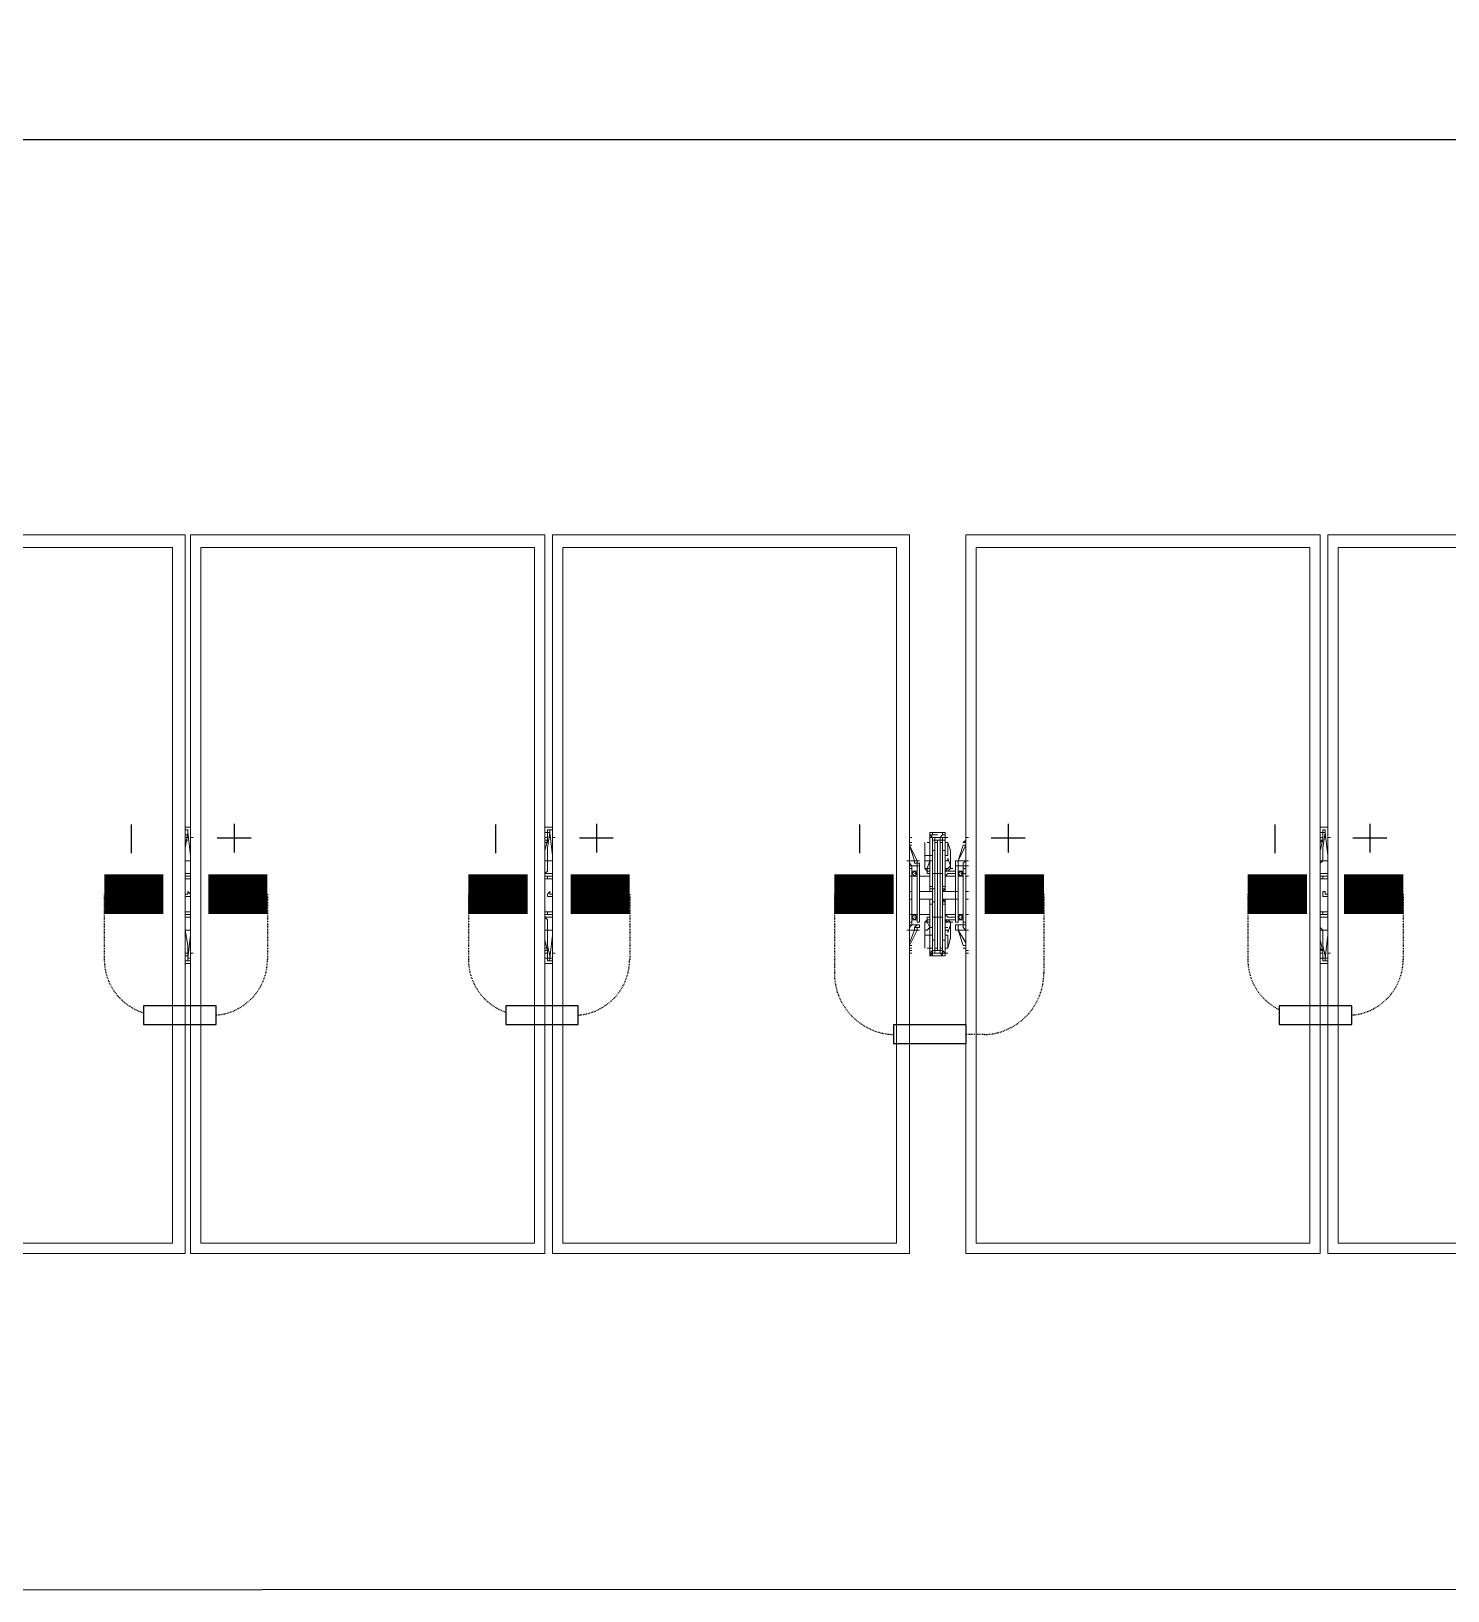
# Model space of a CAD drawing. Header units: feet. Extents: x -9903 to 12307, y -41 to 4121.
# Drawn here: x 809.2 to 987.6, y 1314.3 to 1510.7 of the extents above; entities that cross this region are included whole.
import ezdxf
from ezdxf.lldxf.tags import DXFTag

# ---------------------------------------------------------------- set-up
doc = ezdxf.new("R2010")
doc.units = ezdxf.units.FT
doc.header["$MEASUREMENT"] = 0
doc.linetypes.add('HIDDEN', pattern=[0.375, 0.25, -0.125])
for name, color, linetype in [('E-HARN-COMP', 8, 'Continuous'), ('E-TRNK-CABL-NEG', 6, 'HIDDEN'), ('E-TRUNK-CABLE-POS', 6, 'HIDDEN'), ('G-ANNO-TEXT', 1, 'Continuous'), ('Polarity-Text', 7, 'Continuous'), ('PV-DC-CABL-UG-', 10, 'DC-')]:
    doc.layers.add(name, color=color, linetype=linetype)
doc.styles.add('NEI-A', font='arial.ttf')
tags = doc.linetypes.add('DC-', pattern='A,0.176989,-0.049113,["DC-",NEI-A,S=0.1,R=0,X=0,Y=-0.05],-0.049113,-0.250887,0.176989', length=0.703091).pattern_tags.tags
tags[6] = DXFTag(74, 10)

# ---------------------------------------------------------------- blocks, each defined once
blk = doc.blocks.new('A$Cc93f9aa1')
at = {"lineweight": 5}
for points in [[(3.6032, 0.4666), (3.6032, 0), (3.3715, 0), (3.3715, 0.4666)], [(3.8365, 0.4666), (3.6065, 0.4666), (3.6065, 0), (3.8365, 0)], [(4.0732, 0), (3.8415, 0), (3.8415, 0.4666), (4.0732, 0.4666)], [(4.1098, 0), (4.3398, 0), (4.3398, 0.4666), (4.1098, 0.4666)], [(4.5748, 0.4666), (4.3448, 0.4666), (4.3448, 0), (4.5748, 0)], [(3.5949, 0.4583), (3.3799, 0.4583), (3.3799, 0.0067), (3.5949, 0.0067)], [(3.8298, 0.0067), (3.8298, 0.4583), (3.6132, 0.4583), (3.6132, 0.0067)], [(4.0648, 0.0067), (4.0648, 0.4583), (3.8482, 0.4583), (3.8482, 0.0067)], [(4.1165, 0.4583), (4.3332, 0.4583), (4.3332, 0.0067), (4.1165, 0.0067)], [(4.3515, 0.4583), (4.5681, 0.4583), (4.5681, 0.0067), (4.3515, 0.0067)], [(4.0732, 0.2667), (4.0732, 0.27), (4.0732, 0.275), (4.0732, 0.27)], [(4.1098, 0.27), (4.1098, 0.2683), (4.1082, 0.2667), (4.1098, 0.2683), (4.1098, 0.27), (4.1098, 0.275)], [(4.0748, 0.2517), (4.0748, 0.25), (4.0732, 0.25), (4.0732, 0.2517), (4.0748, 0.2517), (4.0732, 0.2533), (4.0732, 0.255), (4.0765, 0.255), (4.0782, 0.255), (4.0732, 0.265), (4.0782, 0.255), (4.0765, 0.255), (4.0765, 0.2533), (4.0782, 0.2533), (4.0782, 0.2517)], [(4.0832, 0.2667), (4.0832, 0.2583), (4.0832, 0.2567), (4.0832, 0.255), (4.0865, 0.255), (4.0832, 0.255), (4.0832, 0.2567), (4.0832, 0.2583), (4.0865, 0.2583), (4.0865, 0.2667), (4.0865, 0.2583), (4.0865, 0.255), (4.0848, 0.25), (4.0832, 0.25), (4.0832, 0.2567), (4.0832, 0.25), (4.0848, 0.25), (4.0865, 0.255), (4.0865, 0.2583), (4.0832, 0.2583)], [(4.0832, 0.2667), (4.0832, 0.25)], [(4.0865, 0.2667), (4.0848, 0.2667)], [(4.0948, 0.2683), (4.0965, 0.2683), (4.0948, 0.2683), (4.0932, 0.2683), (4.0932, 0.27), (4.0948, 0.27), (4.0965, 0.27), (4.0948, 0.27), (4.0948, 0.2683), (4.0932, 0.2683), (4.0915, 0.2683), (4.0898, 0.2683), (4.0898, 0.27), (4.0882, 0.27), (4.0865, 0.27), (4.0882, 0.27), (4.0898, 0.27), (4.0898, 0.2683), (4.0915, 0.2683), (4.0915, 0.2667), (4.0915, 0.2467), (4.0898, 0.2467), (4.0898, 0.2183), (4.0882, 0.2183), (4.0882, 0.2467), (4.0882, 0.2183), (4.0898, 0.2183), (4.0898, 0.2467), (4.0915, 0.2467), (4.0915, 0.2667), (4.0898, 0.2667), (4.0915, 0.2667), (4.0915, 0.2683), (4.0898, 0.2683), (4.0882, 0.2683), (4.0882, 0.27), (4.0865, 0.27), (4.0865, 0.2733), (4.0865, 0.2717), (4.0882, 0.27), (4.0865, 0.27), (4.0882, 0.27), (4.0898, 0.27), (4.0915, 0.27), (4.0898, 0.27), (4.0882, 0.27), (4.0865, 0.2717), (4.0882, 0.2717), (4.0865, 0.2717), (4.0882, 0.2717), (4.0898, 0.2717), (4.0915, 0.2717), (4.0898, 0.2717), (4.0882, 0.2717), (4.0865, 0.2717), (4.0865, 0.2733), (4.0865, 0.27), (4.0882, 0.27), (4.0882, 0.2683), (4.0898, 0.2683), (4.0915, 0.2683), (4.0932, 0.2683), (4.0948, 0.2683), (4.0948, 0.27), (4.0932, 0.27), (4.0948, 0.2717), (4.0965, 0.2717), (4.0948, 0.2717), (4.0948, 0.2733), (4.0965, 0.2733), (4.0948, 0.2733), (4.0948, 0.2717), (4.0932, 0.27), (4.0948, 0.27), (4.0932, 0.27), (4.0915, 0.27), (4.0898, 0.27), (4.0915, 0.27), (4.0932, 0.27), (4.0948, 0.27), (4.0965, 0.27), (4.0965, 0.2733), (4.0948, 0.2733), (4.0898, 0.2733), (4.0865, 0.2733), (4.0882, 0.2733), (4.0865, 0.2733), (4.0898, 0.2733), (4.0948, 0.2733), (4.0965, 0.2733), (4.0965, 0.27), (4.0982, 0.27), (4.0965, 0.27), (4.0948, 0.27), (4.0932, 0.27), (4.0948, 0.27), (4.0965, 0.27), (4.0965, 0.2617), (4.0948, 0.2617), (4.0965, 0.2617), (4.0965, 0.2383), (4.0948, 0.2383), (4.0965, 0.2383), (4.0965, 0.2367), (4.0948, 0.235), (4.0965, 0.235), (4.0948, 0.235), (4.1032, 0.235), (4.1048, 0.235), (4.1032, 0.235), (4.1032, 0.23), (4.1032, 0.235), (4.0948, 0.235), (4.0965, 0.235), (4.0948, 0.235), (4.0965, 0.2367), (4.0965, 0.2383), (4.0965, 0.2617), (4.0965, 0.27), (4.0948, 0.27), (4.0965, 0.27), (4.0948, 0.27), (4.0932, 0.27), (4.0932, 0.2683)], [(4.0865, 0.2383), (4.0882, 0.2383), (4.0865, 0.2383), (4.0865, 0.2617), (4.0865, 0.27), (4.0865, 0.2617)], [(4.0898, 0.2683), (4.0898, 0.2467), (4.0882, 0.2467), (4.0882, 0.2683)], [(4.0898, 0.2683), (4.0898, 0.2467), (4.0882, 0.2467), (4.0882, 0.2683)], [(4.0932, 0.2183), (4.0932, 0.2467), (4.0948, 0.2467), (4.0948, 0.2683), (4.0932, 0.2683), (4.0932, 0.2467), (4.0915, 0.2467), (4.0915, 0.2183), (4.0932, 0.2183), (4.0932, 0.1967), (4.0915, 0.1967), (4.0898, 0.1967), (4.0915, 0.1967), (4.0932, 0.1967), (4.0948, 0.1967), (4.0932, 0.1967), (4.0948, 0.1967), (4.0932, 0.1967), (4.0932, 0.2183), (4.0915, 0.2183), (4.0915, 0.2467), (4.0932, 0.2467), (4.0932, 0.2683), (4.0948, 0.2683), (4.0948, 0.2467), (4.0932, 0.2467), (4.0932, 0.2183), (4.0948, 0.2183), (4.0948, 0.2467), (4.0948, 0.2183)], [(4.0948, 0.2667), (4.0932, 0.2667)], [(4.0965, 0.2717), (4.0948, 0.2717)], [(4.0965, 0.255), (4.0965, 0.2583), (4.0982, 0.2583), (4.0982, 0.2667), (4.0965, 0.2667), (4.0982, 0.2667), (4.0982, 0.2583), (4.0965, 0.2583), (4.0965, 0.2667), (4.0965, 0.2583), (4.0965, 0.255), (4.0982, 0.255), (4.0982, 0.2567), (4.0998, 0.2517), (4.0982, 0.2567), (4.0982, 0.255)], [(4.0998, 0.25), (4.0998, 0.2617), (4.0982, 0.2667), (4.0998, 0.2617), (4.0998, 0.25), (4.0998, 0.2517)], [(4.1048, 0.2533), (4.1048, 0.255), (4.1082, 0.265), (4.1048, 0.255), (4.1098, 0.255), (4.1082, 0.2533), (4.1082, 0.2517), (4.1048, 0.2517), (4.1048, 0.2533), (4.1048, 0.255), (4.1098, 0.255), (4.1082, 0.2533), (4.1082, 0.2517), (4.1048, 0.2517)], [(4.0732, 0.2517), (4.0732, 0.25), (4.0748, 0.25), (4.0748, 0.2517), (4.0782, 0.2517), (4.0782, 0.2533), (4.0765, 0.2533), (4.0765, 0.255), (4.0732, 0.255), (4.0732, 0.2533), (4.0748, 0.2517)], [(4.0782, 0.2517), (4.0798, 0.2517), (4.0798, 0.2533), (4.0782, 0.2533), (4.0782, 0.255), (4.0798, 0.255), (4.0782, 0.255), (4.0782, 0.2533), (4.0765, 0.2533), (4.0782, 0.2533), (4.0782, 0.255), (4.0782, 0.2533), (4.0798, 0.2533), (4.0798, 0.2517), (4.0782, 0.2517), (4.0798, 0.2517), (4.0798, 0.215), (4.0782, 0.215), (4.0798, 0.215), (4.0798, 0.2517)], [(4.0832, 0.2517), (4.0832, 0.25), (4.0832, 0.26), (4.0832, 0.25)], [(4.0898, 0.2617), (4.0882, 0.2617)], [(4.0898, 0.2617), (4.0882, 0.2617)], [(4.0965, 0.2617), (4.0948, 0.2617)], [(4.0965, 0.255), (4.0965, 0.25), (4.0965, 0.2483), (4.0982, 0.25), (4.0965, 0.2483), (4.0965, 0.25), (4.0982, 0.25), (4.0998, 0.2517), (4.0982, 0.25), (4.0965, 0.25)], [(4.0998, 0.25), (4.0998, 0.26), (4.0998, 0.25), (4.0982, 0.2483), (4.0998, 0.25), (4.1015, 0.25)], [(4.0998, 0.2567), (4.0998, 0.2583)], [(4.1048, 0.255), (4.1032, 0.255), (4.1048, 0.255), (4.1048, 0.2533), (4.1048, 0.255), (4.1032, 0.255)], [(4.1048, 0.215), (4.1032, 0.215), (4.1032, 0.2517), (4.1048, 0.2517), (4.1032, 0.2517), (4.1032, 0.255), (4.1032, 0.2517), (4.1048, 0.2517), (4.1032, 0.2517), (4.1032, 0.215)], [(4.0748, 0.215), (4.0748, 0.2133), (4.0748, 0.215), (4.0732, 0.215), (4.0732, 0.25), (4.0732, 0.215)], [(4.0748, 0.245), (4.0732, 0.245), (4.0748, 0.245), (4.0765, 0.245), (4.0782, 0.2467), (4.0782, 0.2483), (4.0765, 0.2483), (4.0748, 0.2483), (4.0748, 0.2467)], [(4.0765, 0.2483), (4.0748, 0.2467), (4.0765, 0.245), (4.0782, 0.2467)], [(4.0748, 0.2467), (4.0748, 0.2483), (4.0765, 0.2483), (4.0782, 0.2483), (4.0782, 0.2467), (4.0765, 0.245), (4.0748, 0.245)], [(4.0765, 0.2483), (4.0748, 0.2467), (4.0765, 0.245), (4.0782, 0.2467)], [(4.0765, 0.245), (4.0748, 0.245), (4.0748, 0.2467), (4.0748, 0.2483), (4.0765, 0.2483), (4.0782, 0.2483), (4.0782, 0.2467), (4.0782, 0.245), (4.0765, 0.245), (4.0782, 0.245), (4.0782, 0.2467), (4.0765, 0.2467), (4.0782, 0.2467), (4.0765, 0.2467), (4.0782, 0.2467), (4.0765, 0.2467), (4.0782, 0.2467), (4.0765, 0.2467), (4.0782, 0.2467), (4.0765, 0.2467), (4.0782, 0.2467), (4.0765, 0.2467), (4.0782, 0.2467), (4.0765, 0.2467), (4.0782, 0.2467), (4.0765, 0.2467), (4.0782, 0.2467), (4.0782, 0.2483), (4.0765, 0.2483), (4.0748, 0.2483), (4.0748, 0.2467), (4.0748, 0.245)], [(4.0782, 0.2467), (4.0765, 0.2467)], [(4.0798, 0.245), (4.0865, 0.245)], [(4.0848, 0.25), (4.0832, 0.25), (4.0848, 0.2483), (4.0832, 0.25), (4.0848, 0.2483)], [(4.0848, 0.2483), (4.0848, 0.2467), (4.0865, 0.2467), (4.0848, 0.2467), (4.0848, 0.2483), (4.0865, 0.2483), (4.0848, 0.2483), (4.0865, 0.2483)], [(4.0998, 0.25), (4.0982, 0.2483), (4.0965, 0.2483), (4.1032, 0.2483), (4.0965, 0.2483), (4.0982, 0.2483), (4.0998, 0.2483), (4.0982, 0.2483)], [(4.0965, 0.2483), (4.0982, 0.2483)], [(4.1032, 0.2467), (4.0982, 0.2467), (4.0965, 0.245), (4.1032, 0.245), (4.0965, 0.245), (4.0982, 0.2467)], [(4.1065, 0.2483), (4.1048, 0.2467), (4.1065, 0.245), (4.1082, 0.2467)], [(4.1048, 0.2467), (4.1048, 0.2483), (4.1065, 0.2483), (4.1082, 0.2483), (4.1082, 0.2467), (4.1065, 0.245), (4.1048, 0.245), (4.1048, 0.2467), (4.1048, 0.2483), (4.1048, 0.2467), (4.1048, 0.245), (4.1065, 0.245), (4.1082, 0.2467), (4.1082, 0.2483), (4.1065, 0.2483), (4.1048, 0.2483)], [(4.1065, 0.2483), (4.1048, 0.2467), (4.1065, 0.245), (4.1082, 0.2467)], [(4.1115, 0.2517), (4.1098, 0.2517), (4.1098, 0.25), (4.1098, 0.2517), (4.1082, 0.2517), (4.1098, 0.2517)], [(4.1082, 0.25), (4.1082, 0.2517), (4.1082, 0.25), (4.1098, 0.25), (4.1098, 0.215), (4.1082, 0.215), (4.1098, 0.215), (4.1098, 0.25)], [(4.1115, 0.245), (4.1098, 0.245)], [(3.6049, 0.235), (3.6049, 0.2333), (3.6032, 0.2333), (3.6032, 0.2317), (3.6049, 0.2317), (3.6065, 0.2317), (3.6065, 0.2333)], [(3.8398, 0.235), (3.8382, 0.2333), (3.8382, 0.2317), (3.8415, 0.2317), (3.8415, 0.2333), (3.8398, 0.2333)], [(4.0748, 0.235), (4.0732, 0.235)], [(4.0748, 0.235), (4.0732, 0.235)], [(4.0798, 0.235), (4.0882, 0.235), (4.0865, 0.235), (4.0882, 0.235), (4.0798, 0.235), (4.0798, 0.23)], [(4.0865, 0.2383), (4.0865, 0.2367), (4.0865, 0.235), (4.0882, 0.235), (4.0865, 0.235), (4.0865, 0.2383), (4.0865, 0.2367), (4.0882, 0.2367), (4.0865, 0.2367), (4.0865, 0.235), (4.0882, 0.235), (4.0865, 0.235)], [(4.0965, 0.2367), (4.0965, 0.235), (4.0982, 0.235), (4.0965, 0.235), (4.0965, 0.2367), (4.0948, 0.2367), (4.0965, 0.2367), (4.0965, 0.2383), (4.0965, 0.2367), (4.0948, 0.2367)], [(4.1115, 0.235), (4.1098, 0.235)], [(4.1115, 0.235), (4.1098, 0.235)], [(4.3432, 0.235), (4.3415, 0.235), (4.3415, 0.2317), (4.3448, 0.2317), (4.3448, 0.2333), (4.3432, 0.2333)], [(4.0748, 0.23), (4.0732, 0.23)], [(4.0748, 0.23), (4.0732, 0.23)], [(4.0882, 0.23), (4.0798, 0.23), (4.0882, 0.23), (4.0865, 0.23), (4.0882, 0.23), (4.0865, 0.23)], [(4.0865, 0.23), (4.0882, 0.23), (4.0865, 0.23), (4.0865, 0.2267), (4.0865, 0.23), (4.0865, 0.2267)], [(4.0865, 0.2267), (4.0865, 0.2033), (4.0865, 0.195), (4.0865, 0.2033), (4.0865, 0.2267), (4.0882, 0.2267)], [(4.1048, 0.23), (4.1032, 0.23), (4.0948, 0.23), (4.0965, 0.23), (4.0948, 0.23), (4.0965, 0.23), (4.0965, 0.2267), (4.0965, 0.2283), (4.0948, 0.23), (4.1032, 0.23)], [(4.0965, 0.2267), (4.0965, 0.23), (4.0948, 0.23), (4.0965, 0.2283)], [(4.0965, 0.23), (4.0948, 0.23)], [(4.0965, 0.2267), (4.0948, 0.2267), (4.0965, 0.2267), (4.0965, 0.2033), (4.0948, 0.2033), (4.0965, 0.2033)], [(4.0982, 0.23), (4.0965, 0.23)], [(4.1115, 0.23), (4.1098, 0.23)], [(4.1115, 0.23), (4.1098, 0.23)], [(4.0748, 0.2167), (4.0765, 0.2167), (4.0782, 0.2183), (4.0782, 0.22), (4.0765, 0.22), (4.0748, 0.22), (4.0732, 0.22), (4.0748, 0.22), (4.0748, 0.2183), (4.0748, 0.22), (4.0748, 0.2183), (4.0748, 0.2167), (4.0765, 0.2167)], [(4.0732, 0.215), (4.0732, 0.2133)], [(4.0765, 0.2117), (4.0765, 0.21), (4.0782, 0.21), (4.0732, 0.2), (4.0782, 0.21), (4.0765, 0.21), (4.0732, 0.21), (4.0732, 0.2117), (4.0748, 0.2133), (4.0782, 0.2133), (4.0765, 0.2117), (4.0765, 0.21), (4.0732, 0.21), (4.0732, 0.2117), (4.0748, 0.2133), (4.0782, 0.2133)], [(4.0765, 0.22), (4.0748, 0.2183), (4.0765, 0.2167), (4.0782, 0.2183)], [(4.0765, 0.22), (4.0748, 0.2183), (4.0765, 0.2167), (4.0782, 0.2183)], [(4.0765, 0.22), (4.0748, 0.22), (4.0765, 0.22), (4.0782, 0.22), (4.0782, 0.2183), (4.0782, 0.2167), (4.0765, 0.2167), (4.0782, 0.2167), (4.0782, 0.2183), (4.0765, 0.2183), (4.0782, 0.2183), (4.0765, 0.2183), (4.0782, 0.2183), (4.0765, 0.2183), (4.0782, 0.2183), (4.0765, 0.2183), (4.0782, 0.2183), (4.0765, 0.2183), (4.0782, 0.2183), (4.0765, 0.2183), (4.0782, 0.2183), (4.0765, 0.2183), (4.0782, 0.2183), (4.0765, 0.2183), (4.0782, 0.2183), (4.0782, 0.22), (4.0765, 0.22), (4.0748, 0.22), (4.0748, 0.2183), (4.0748, 0.2167), (4.0748, 0.2183), (4.0748, 0.2167), (4.0765, 0.2167), (4.0782, 0.2183), (4.0782, 0.22)], [(4.0782, 0.2183), (4.0765, 0.2183)], [(4.0782, 0.2133), (4.0798, 0.2133), (4.0798, 0.2117), (4.0782, 0.2117), (4.0782, 0.21), (4.0782, 0.2117), (4.0798, 0.2117), (4.0798, 0.2133)], [(4.0865, 0.22), (4.0798, 0.22)], [(4.0832, 0.2133), (4.0832, 0.2083), (4.0832, 0.2133), (4.0832, 0.215), (4.0848, 0.215), (4.0848, 0.2167), (4.0832, 0.215), (4.0832, 0.2133), (4.0832, 0.215), (4.0848, 0.215), (4.0865, 0.2117), (4.0848, 0.21), (4.0832, 0.21), (4.0832, 0.2083), (4.0832, 0.2067), (4.0832, 0.2083), (4.0832, 0.21), (4.0848, 0.21), (4.0865, 0.2117), (4.0848, 0.215), (4.0848, 0.2167), (4.0832, 0.215), (4.0848, 0.2167), (4.0832, 0.215), (4.0832, 0.205), (4.0832, 0.215)], [(4.0865, 0.2167), (4.0848, 0.2167), (4.0832, 0.215), (4.0832, 0.205), (4.0832, 0.215), (4.0848, 0.2167), (4.0865, 0.2167), (4.0848, 0.2167), (4.0865, 0.2167), (4.0848, 0.2167), (4.0865, 0.2167), (4.0848, 0.2167)], [(4.0865, 0.2183), (4.0848, 0.2183), (4.0848, 0.2167), (4.0848, 0.2183)], [(4.0932, 0.195), (4.0932, 0.1967), (4.0948, 0.1967), (4.0948, 0.2183), (4.0948, 0.1967), (4.0932, 0.1967), (4.0932, 0.195), (4.0948, 0.195)], [(4.0982, 0.2183), (4.1032, 0.2183), (4.0982, 0.2183), (4.0965, 0.22), (4.1032, 0.22), (4.0965, 0.22)], [(4.0965, 0.215), (4.0965, 0.2167), (4.1032, 0.2167), (4.0965, 0.2167)], [(4.0965, 0.2167), (4.0982, 0.215), (4.0965, 0.2167), (4.0982, 0.2167)], [(4.0998, 0.2167), (4.0982, 0.2167), (4.0998, 0.215), (4.0982, 0.2167), (4.0965, 0.2167), (4.0982, 0.2167)], [(4.0982, 0.1983), (4.0965, 0.1983), (4.0982, 0.1983), (4.0998, 0.205), (4.0998, 0.215), (4.0998, 0.2133), (4.0998, 0.215), (4.0998, 0.205)], [(4.0982, 0.2083), (4.0998, 0.2133), (4.0998, 0.215), (4.0965, 0.215), (4.0965, 0.2117), (4.0965, 0.21), (4.0982, 0.21)], [(4.0982, 0.2083), (4.0998, 0.2133), (4.0998, 0.215), (4.0965, 0.215), (4.0965, 0.2117), (4.0965, 0.21), (4.0982, 0.21)], [(4.0982, 0.2167), (4.0998, 0.215)], [(4.0998, 0.215), (4.0998, 0.205), (4.0998, 0.215), (4.1015, 0.215)], [(4.1048, 0.2133), (4.1032, 0.2133), (4.1032, 0.21), (4.1048, 0.21), (4.1048, 0.2117), (4.1048, 0.2133), (4.1048, 0.2117), (4.1048, 0.21), (4.1032, 0.21), (4.1032, 0.2133), (4.1048, 0.2133), (4.1082, 0.2133), (4.1082, 0.215), (4.1082, 0.2133)], [(4.1048, 0.22), (4.1048, 0.2183), (4.1048, 0.2167), (4.1065, 0.2167), (4.1082, 0.2183), (4.1082, 0.22), (4.1065, 0.22)], [(4.1065, 0.22), (4.1048, 0.2183), (4.1065, 0.2167), (4.1082, 0.2183)], [(4.1048, 0.22), (4.1048, 0.2183), (4.1048, 0.2167), (4.1048, 0.2183), (4.1048, 0.22), (4.1065, 0.22)], [(4.1065, 0.22), (4.1048, 0.2183), (4.1065, 0.2167), (4.1082, 0.2183)], [(4.1048, 0.21), (4.1098, 0.21), (4.1082, 0.2117), (4.1082, 0.2133), (4.1098, 0.2133), (4.1098, 0.215), (4.1098, 0.2133), (4.1082, 0.2133), (4.1082, 0.2117), (4.1098, 0.21), (4.1048, 0.21), (4.1082, 0.2)], [(4.1082, 0.22), (4.1082, 0.2183), (4.1082, 0.22), (4.1065, 0.22)], [(4.1082, 0.2183), (4.1065, 0.2183)], [(4.1082, 0.2183), (4.1065, 0.2183)], [(4.1115, 0.22), (4.1098, 0.22)], [(4.0798, 0.21), (4.0782, 0.21), (4.0782, 0.2117), (4.0765, 0.2117), (4.0782, 0.2117), (4.0782, 0.21)], [(4.0832, 0.1983), (4.0832, 0.205), (4.0832, 0.1983), (4.0832, 0.2067), (4.0865, 0.2067), (4.0865, 0.1983), (4.0848, 0.1983), (4.0865, 0.1983), (4.0865, 0.2067), (4.0832, 0.2067)], [(4.0865, 0.21), (4.0865, 0.2067)], [(4.0898, 0.2033), (4.0882, 0.2033)], [(4.0898, 0.2033), (4.0882, 0.2033)], [(4.0948, 0.195), (4.0948, 0.1967), (4.0948, 0.195), (4.0965, 0.195), (4.0965, 0.1933), (4.0948, 0.1933), (4.0965, 0.1933), (4.0948, 0.1933), (4.0948, 0.195), (4.0965, 0.195), (4.0965, 0.2033), (4.0965, 0.195), (4.0982, 0.195), (4.0965, 0.195), (4.0965, 0.1933), (4.0948, 0.1933), (4.0932, 0.195), (4.0915, 0.195), (4.0932, 0.195), (4.0948, 0.195), (4.0932, 0.195)], [(4.0965, 0.2033), (4.0948, 0.2033)], [(4.0965, 0.2067), (4.0965, 0.21)], [(4.0982, 0.1983), (4.0965, 0.1983), (4.0965, 0.2067), (4.0982, 0.2067)], [(4.0982, 0.1983), (4.0965, 0.1983), (4.0965, 0.2067), (4.0982, 0.2067)], [(4.0998, 0.2067), (4.0998, 0.2083)], [(4.1032, 0.21), (4.1048, 0.21), (4.1048, 0.2117), (4.1048, 0.21)], [(4.0732, 0.1967), (4.0732, 0.1983)], [(4.0732, 0.19), (4.0732, 0.195)], [(4.0882, 0.1983), (4.0865, 0.1983)], [(4.0932, 0.1933), (4.0882, 0.1933), (4.0865, 0.1933), (4.0882, 0.1933), (4.0865, 0.1933), (4.0865, 0.195), (4.0882, 0.195), (4.0882, 0.1967), (4.0882, 0.195), (4.0865, 0.195), (4.0865, 0.1933), (4.0882, 0.1933)], [(4.0915, 0.1983), (4.0915, 0.1967), (4.0898, 0.1967), (4.0915, 0.1967)], [(4.0948, 0.1983), (4.0932, 0.1983)], [(4.0965, 0.195), (4.0948, 0.195), (4.0948, 0.1933), (4.0965, 0.1933), (4.0948, 0.1933), (4.0932, 0.195), (4.0948, 0.195), (4.0932, 0.195), (4.0948, 0.195), (4.0948, 0.1967)], [(4.1082, 0.1983), (4.1098, 0.1983), (4.1098, 0.1967), (4.1098, 0.1983)], [(4.1098, 0.19), (4.1098, 0.195)]]:
    blk.add_lwpolyline(points, close=True, dxfattribs=at)
for points in [[(4.0732, 0), (4.0732, 0.4666)], [(4.1098, 0.4666), (4.1098, 0)], [(4.0648, 0.0067), (4.0648, 0.4583)], [(4.1165, 0.4583), (4.1165, 0.0067)], [(3.6065, 0.2767), (3.6032, 0.2767)], [(3.6049, 0.27), (3.6049, 0.2733), (3.6049, 0.275), (3.6049, 0.2733), (3.6049, 0.2717), (3.6032, 0.2717), (3.6032, 0.2683)], [(3.8415, 0.2767), (3.8365, 0.2767)], [(3.8415, 0.275), (3.8398, 0.275), (3.8398, 0.2733), (3.8382, 0.2733), (3.8382, 0.27), (3.8382, 0.2683)], [(3.8398, 0.27), (3.8398, 0.2733), (3.8398, 0.275)], [(4.3448, 0.2767), (4.3398, 0.2767)], [(4.3432, 0.27), (4.3432, 0.2733), (4.3432, 0.275), (4.3432, 0.2733), (4.3415, 0.2733), (4.3415, 0.2717), (4.3415, 0.27), (4.3415, 0.2683)], [(3.6049, 0.255), (3.6032, 0.255), (3.6032, 0.2633), (3.6049, 0.2733)], [(3.8365, 0.255), (3.8382, 0.255), (3.8382, 0.2633), (3.8398, 0.2733)], [(4.0732, 0.2667), (4.0732, 0.2667)], [(4.0732, 0.2667), (4.0732, 0.2667)], [(4.0882, 0.27), (4.0898, 0.27), (4.0882, 0.27)], [(4.0882, 0.27), (4.0898, 0.27), (4.0882, 0.27)], [(4.0948, 0.27), (4.0948, 0.27)], [(4.0948, 0.27), (4.0948, 0.27)], [(4.1098, 0.2667), (4.1098, 0.2667)], [(4.1098, 0.2667), (4.1098, 0.2667)], [(4.3398, 0.255), (4.3415, 0.255), (4.3415, 0.2633), (4.3432, 0.2733)], [(3.6049, 0.2467), (3.6032, 0.2467), (3.6032, 0.255)], [(3.8398, 0.2467), (3.8382, 0.2467), (3.8365, 0.2467), (3.8382, 0.2483), (3.8382, 0.255)], [(4.0832, 0.26), (4.0832, 0.26)], [(4.0832, 0.26), (4.0832, 0.26)], [(4.0982, 0.26), (4.0982, 0.26)], [(4.0982, 0.26), (4.0982, 0.26)], [(4.3448, 0.2467), (4.3415, 0.2467), (4.3398, 0.2467), (4.3398, 0.2533), (4.3415, 0.255)], [(3.6065, 0.2467), (3.6032, 0.2467)], [(3.6065, 0.245), (3.6032, 0.245), (3.6049, 0.245)], [(3.6032, 0.245), (3.6032, 0.2433), (3.6065, 0.2433)], [(3.8415, 0.2467), (3.8365, 0.2467)], [(3.8415, 0.245), (3.8382, 0.245), (3.8365, 0.245)], [(3.8415, 0.2433), (3.8382, 0.2433), (3.8365, 0.2433)], [(3.8382, 0.2433), (3.8382, 0.245)], [(4.0748, 0.2483), (4.0748, 0.2483)], [(4.0748, 0.2483), (4.0748, 0.2483)], [(4.0748, 0.2467), (4.0748, 0.2467)], [(4.0748, 0.2467), (4.0748, 0.2467)], [(4.0748, 0.245), (4.0748, 0.245)], [(4.0748, 0.245), (4.0748, 0.245)], [(4.0765, 0.2483), (4.0765, 0.2483)], [(4.0765, 0.2483), (4.0765, 0.2483)], [(4.0765, 0.245), (4.0782, 0.245)], [(4.0765, 0.245), (4.0765, 0.245)], [(4.0765, 0.245), (4.0782, 0.245)], [(4.0765, 0.245), (4.0765, 0.245)], [(4.0782, 0.2517), (4.0782, 0.2517)], [(4.0782, 0.2517), (4.0782, 0.2517)], [(4.0782, 0.2483), (4.0782, 0.2483)], [(4.0782, 0.2483), (4.0782, 0.2483)], [(4.0782, 0.2467), (4.0782, 0.2467)], [(4.0782, 0.2467), (4.0782, 0.2467)], [(4.0782, 0.245), (4.0782, 0.245)], [(4.0782, 0.245), (4.0782, 0.245)], [(4.0798, 0.2517), (4.0798, 0.2517)], [(4.0798, 0.2517), (4.0798, 0.2517)], [(4.0832, 0.25), (4.0848, 0.2483)], [(4.0832, 0.25), (4.0848, 0.2483)], [(4.0832, 0.25), (4.0848, 0.2483)], [(4.0832, 0.25), (4.0848, 0.25)], [(4.0848, 0.2483), (4.0848, 0.25)], [(4.0865, 0.2483), (4.0848, 0.2483)], [(4.0865, 0.2483), (4.0848, 0.2483)], [(4.0848, 0.2483), (4.0865, 0.2483)], [(4.0848, 0.2483), (4.0865, 0.2483)], [(4.1032, 0.2517), (4.1032, 0.2517)], [(4.1032, 0.2517), (4.1032, 0.2517)], [(4.1048, 0.2483), (4.1065, 0.2483), (4.1082, 0.2483), (4.1082, 0.2467), (4.1082, 0.245), (4.1065, 0.245), (4.1048, 0.245), (4.1048, 0.2467), (4.1048, 0.245)], [(4.1048, 0.2483), (4.1048, 0.2483)], [(4.1048, 0.245), (4.1065, 0.245), (4.1082, 0.245), (4.1082, 0.2467), (4.1065, 0.2467), (4.1082, 0.2467), (4.1065, 0.2467), (4.1082, 0.2467), (4.1065, 0.2467), (4.1082, 0.2467), (4.1065, 0.2467), (4.1082, 0.2467), (4.1065, 0.2467), (4.1082, 0.2467), (4.1065, 0.2467), (4.1082, 0.2467), (4.1065, 0.2467), (4.1082, 0.2467), (4.1065, 0.2467), (4.1082, 0.2467), (4.1065, 0.2467), (4.1082, 0.2467), (4.1098, 0.2467), (4.1082, 0.2467), (4.1082, 0.2483), (4.1065, 0.2483), (4.1048, 0.2483)], [(4.1048, 0.2483), (4.1048, 0.2483)], [(4.1048, 0.2467), (4.1048, 0.2467)], [(4.1048, 0.2467), (4.1048, 0.2467)], [(4.1048, 0.245), (4.1048, 0.245)], [(4.1048, 0.245), (4.1048, 0.245)], [(4.1065, 0.2483), (4.1065, 0.2483)], [(4.1065, 0.2483), (4.1065, 0.2483)], [(4.1065, 0.245), (4.1065, 0.245)], [(4.1065, 0.245), (4.1065, 0.245)], [(4.1082, 0.2483), (4.1082, 0.2483)], [(4.1082, 0.2483), (4.1082, 0.2483)], [(4.1082, 0.2467), (4.1082, 0.2467)], [(4.1082, 0.2467), (4.1082, 0.2467)], [(4.1082, 0.245), (4.1082, 0.245)], [(4.1082, 0.245), (4.1082, 0.245)], [(4.3398, 0.2467), (4.3415, 0.2467)], [(4.3448, 0.245), (4.3415, 0.245), (4.3398, 0.245)], [(4.3448, 0.2433), (4.3415, 0.2433), (4.3398, 0.2433)], [(4.3415, 0.2433), (4.3415, 0.245)], [(4.0865, 0.23), (4.0882, 0.23)], [(4.0865, 0.23), (4.0882, 0.23)], [(4.0865, 0.23), (4.0882, 0.23)], [(4.0865, 0.23), (4.0882, 0.23)], [(4.0965, 0.23), (4.0982, 0.23)], [(4.0965, 0.23), (4.0982, 0.23)], [(3.6065, 0.2217), (3.6032, 0.2217), (3.6032, 0.22), (3.6065, 0.22)], [(3.6049, 0.2183), (3.6032, 0.2183), (3.6032, 0.21), (3.6049, 0.2), (3.6049, 0.1917), (3.6065, 0.1917)], [(3.6032, 0.2183), (3.6065, 0.2183)], [(3.8415, 0.2217), (3.8382, 0.2217), (3.8365, 0.2217)], [(3.8365, 0.22), (3.8382, 0.22), (3.8415, 0.22)], [(3.8382, 0.21), (3.8382, 0.2167), (3.8365, 0.2183), (3.8382, 0.2183), (3.8365, 0.2183)], [(3.8382, 0.22), (3.8382, 0.2217)], [(3.8415, 0.2183), (3.8382, 0.2183)], [(4.0732, 0.2133), (4.0748, 0.2133), (4.0732, 0.2133)], [(4.0732, 0.2133), (4.0748, 0.2133), (4.0732, 0.2133)], [(4.0748, 0.22), (4.0748, 0.22)], [(4.0748, 0.22), (4.0748, 0.22)], [(4.0748, 0.2183), (4.0748, 0.2183)], [(4.0748, 0.2183), (4.0748, 0.2183)], [(4.0748, 0.2167), (4.0748, 0.2167)], [(4.0748, 0.2167), (4.0748, 0.2167)], [(4.0765, 0.22), (4.0765, 0.22)], [(4.0765, 0.22), (4.0765, 0.22)], [(4.0765, 0.2167), (4.0765, 0.2167)], [(4.0765, 0.2167), (4.0765, 0.2167)], [(4.0782, 0.22), (4.0782, 0.22)], [(4.0782, 0.22), (4.0782, 0.22)], [(4.0782, 0.2183), (4.0782, 0.2183)], [(4.0782, 0.2183), (4.0782, 0.2183)], [(4.0782, 0.2167), (4.0782, 0.2167)], [(4.0782, 0.2167), (4.0782, 0.2167)], [(4.0782, 0.215), (4.0782, 0.215)], [(4.0782, 0.215), (4.0782, 0.215)], [(4.0798, 0.215), (4.0798, 0.215)], [(4.0798, 0.215), (4.0798, 0.215)], [(4.0898, 0.2183), (4.0898, 0.1967), (4.0882, 0.1967), (4.0882, 0.2183)], [(4.0898, 0.2183), (4.0898, 0.1967), (4.0882, 0.1967), (4.0882, 0.2183)], [(4.0915, 0.2183), (4.0898, 0.2183)], [(4.0915, 0.2183), (4.0898, 0.2183)], [(4.0915, 0.1983), (4.0915, 0.2183)], [(4.0915, 0.1983), (4.0915, 0.2183)], [(4.1032, 0.215), (4.1032, 0.215)], [(4.1032, 0.215), (4.1032, 0.215)], [(4.1048, 0.2183), (4.1048, 0.22)], [(4.1065, 0.22), (4.1048, 0.22)], [(4.1048, 0.22), (4.1048, 0.22)], [(4.1048, 0.22), (4.1048, 0.22)], [(4.1048, 0.2167), (4.1048, 0.2183)], [(4.1048, 0.2183), (4.1048, 0.2183)], [(4.1048, 0.2183), (4.1048, 0.2183)], [(4.1048, 0.2167), (4.1065, 0.2167)], [(4.1048, 0.2167), (4.1048, 0.2167)], [(4.1048, 0.2167), (4.1065, 0.2167)], [(4.1048, 0.2167), (4.1065, 0.2167)], [(4.1048, 0.2167), (4.1048, 0.2167)], [(4.1048, 0.215), (4.1048, 0.215)], [(4.1048, 0.215), (4.1048, 0.215)], [(4.1082, 0.22), (4.1065, 0.22)], [(4.1065, 0.22), (4.1065, 0.22)], [(4.1065, 0.22), (4.1065, 0.22)], [(4.1065, 0.2183), (4.1082, 0.2183)], [(4.1065, 0.2183), (4.1082, 0.2183)], [(4.1065, 0.2183), (4.1082, 0.2183)], [(4.1065, 0.2183), (4.1082, 0.2183)], [(4.1065, 0.2183), (4.1082, 0.2183)], [(4.1065, 0.2183), (4.1082, 0.2183)], [(4.1065, 0.2183), (4.1082, 0.2183)], [(4.1065, 0.2183), (4.1082, 0.2183)], [(4.1065, 0.2183), (4.1082, 0.2183)], [(4.1065, 0.2183), (4.1082, 0.2183)], [(4.1065, 0.2183), (4.1082, 0.2183)], [(4.1065, 0.2183), (4.1082, 0.2183)], [(4.1065, 0.2183), (4.1082, 0.2183)], [(4.1065, 0.2167), (4.1082, 0.2183)], [(4.1065, 0.2183), (4.1082, 0.2183)], [(4.1065, 0.2167), (4.1082, 0.2167)], [(4.1065, 0.2167), (4.1065, 0.2167)], [(4.1065, 0.2167), (4.1082, 0.2167)], [(4.1065, 0.2167), (4.1065, 0.2167)], [(4.1082, 0.22), (4.1082, 0.22)], [(4.1082, 0.2183), (4.1082, 0.22)], [(4.1082, 0.22), (4.1082, 0.22)], [(4.1082, 0.2183), (4.1082, 0.2183)], [(4.1082, 0.2167), (4.1082, 0.2183)], [(4.1082, 0.2183), (4.1082, 0.2183)], [(4.1082, 0.2167), (4.1082, 0.2183)], [(4.1082, 0.2167), (4.1082, 0.2167)], [(4.1082, 0.2167), (4.1082, 0.2167)], [(4.3448, 0.2217), (4.3415, 0.2217), (4.3398, 0.2217)], [(4.3398, 0.22), (4.3415, 0.22), (4.3448, 0.22)], [(4.3415, 0.21), (4.3398, 0.2117), (4.3398, 0.2183), (4.3415, 0.2183), (4.3398, 0.2183)], [(4.3415, 0.22), (4.3415, 0.2217)], [(4.3448, 0.2183), (4.3415, 0.2183)], [(3.8365, 0.21), (3.8382, 0.21), (3.8382, 0.2), (3.8398, 0.1933), (3.8398, 0.1917), (3.8415, 0.1917)], [(4.0832, 0.205), (4.0832, 0.205)], [(4.0832, 0.205), (4.0832, 0.205)], [(4.0982, 0.205), (4.0982, 0.205)], [(4.0982, 0.205), (4.0982, 0.205)], [(4.3398, 0.21), (4.3415, 0.21), (4.3415, 0.2), (4.3432, 0.1933), (4.3432, 0.1917), (4.3448, 0.1917)], [(3.6032, 0.1967), (3.6032, 0.1933), (3.6049, 0.1933), (3.6049, 0.19), (3.6049, 0.1917), (3.6049, 0.195)], [(3.8382, 0.1967), (3.8382, 0.195), (3.8382, 0.1917), (3.8398, 0.1917), (3.8398, 0.19), (3.8415, 0.19)], [(3.8398, 0.195), (3.8398, 0.1917), (3.8398, 0.19)], [(4.0732, 0.1983), (4.0732, 0.1983)], [(4.0732, 0.1983), (4.0732, 0.1983)], [(4.0732, 0.195), (4.0732, 0.195)], [(4.0732, 0.195), (4.0732, 0.195)], [(4.0848, 0.1983), (4.0848, 0.1983)], [(4.0848, 0.1983), (4.0848, 0.1983)], [(4.0865, 0.195), (4.0882, 0.1967)], [(4.0865, 0.195), (4.0882, 0.1967)], [(4.0865, 0.1933), (4.0882, 0.195)], [(4.0865, 0.195), (4.0882, 0.195)], [(4.0865, 0.1933), (4.0882, 0.195)], [(4.0865, 0.195), (4.0882, 0.195)], [(4.0865, 0.1933), (4.0882, 0.1933)], [(4.0865, 0.1933), (4.0882, 0.1933)], [(4.0865, 0.1933), (4.0882, 0.1933)], [(4.0865, 0.1933), (4.0882, 0.1933)], [(4.0882, 0.195), (4.0882, 0.1967)], [(4.0882, 0.195), (4.0882, 0.1967)], [(4.0882, 0.195), (4.0898, 0.195)], [(4.0882, 0.195), (4.0898, 0.195)], [(4.0882, 0.195), (4.0898, 0.195)], [(4.0882, 0.195), (4.0898, 0.195)], [(4.0882, 0.195), (4.0882, 0.195)], [(4.0882, 0.1933), (4.0882, 0.195)], [(4.0882, 0.195), (4.0898, 0.195)], [(4.0882, 0.195), (4.0898, 0.195)], [(4.0882, 0.195), (4.0898, 0.195)], [(4.0882, 0.195), (4.0898, 0.195)], [(4.0882, 0.195), (4.0882, 0.195)], [(4.0882, 0.1933), (4.0882, 0.195)], [(4.0898, 0.1983), (4.0915, 0.1983)], [(4.0898, 0.1983), (4.0915, 0.1983)], [(4.0898, 0.1967), (4.0898, 0.195)], [(4.0898, 0.1967), (4.0898, 0.195)], [(4.0898, 0.195), (4.0915, 0.195)], [(4.0898, 0.195), (4.0915, 0.195)], [(4.0898, 0.195), (4.0915, 0.195)], [(4.0898, 0.195), (4.0915, 0.195)], [(4.0948, 0.1933), (4.0932, 0.1933)], [(4.0932, 0.1933), (4.0948, 0.1933)], [(4.0948, 0.1933), (4.0932, 0.1933)], [(4.0932, 0.1933), (4.0948, 0.1933)], [(4.0948, 0.1967), (4.0948, 0.195), (4.0965, 0.195)], [(4.0965, 0.195), (4.0948, 0.1967)], [(4.0982, 0.1983), (4.0982, 0.1983)], [(4.0982, 0.1983), (4.0982, 0.1983)], [(4.1098, 0.1983), (4.1098, 0.1983)], [(4.1098, 0.1983), (4.1098, 0.1983)], [(4.1098, 0.195), (4.1098, 0.195)], [(4.1098, 0.195), (4.1098, 0.195)], [(4.3415, 0.1967), (4.3415, 0.195), (4.3415, 0.1917), (4.3432, 0.1917), (4.3432, 0.19), (4.3448, 0.19)], [(4.3432, 0.195), (4.3432, 0.1917), (4.3432, 0.19)], [(3.6065, 0.1883), (3.6032, 0.1883)], [(3.6049, 0.19), (3.6065, 0.19)], [(3.8415, 0.1883), (3.8365, 0.1883)], [(4.3448, 0.1883), (4.3398, 0.1883)]]:
    blk.add_lwpolyline(points, dxfattribs=at)
at = {"color": 8, "lineweight": 5, "true_color": 0x808080}
for points in [[(3.6065, 0.2767), (3.6032, 0.2767)], [(3.6032, 0.2733), (3.6032, 0.275), (3.6049, 0.275)], [(3.8415, 0.2767), (3.8365, 0.2767)], [(3.8365, 0.2733), (3.8382, 0.2733), (3.8382, 0.275), (3.8398, 0.275)], [(4.3448, 0.2767), (4.3398, 0.2767)], [(4.3398, 0.2733), (4.3415, 0.2733), (4.3415, 0.275), (4.3432, 0.275)], [(3.6032, 0.2617), (3.6032, 0.27), (3.6049, 0.27)], [(3.6032, 0.2667), (3.6032, 0.2683), (3.6049, 0.2683)], [(3.6049, 0.2733), (3.6049, 0.2733)], [(3.6049, 0.2733), (3.6065, 0.2583)], [(3.6065, 0.2683), (3.6065, 0.27)], [(3.8365, 0.27), (3.8382, 0.27), (3.8382, 0.2683), (3.8365, 0.2617)], [(3.8365, 0.2667), (3.8382, 0.2667), (3.8382, 0.2683), (3.8365, 0.2683)], [(3.8398, 0.2733), (3.8398, 0.2733)], [(3.8398, 0.2733), (3.8415, 0.2583)], [(3.8415, 0.2683), (3.8415, 0.27)], [(4.0882, 0.2717), (4.0882, 0.2717)], [(4.0882, 0.2717), (4.0882, 0.2717)], [(4.0882, 0.27), (4.0898, 0.27)], [(4.0882, 0.27), (4.0898, 0.27)], [(4.0948, 0.2717), (4.0948, 0.2717)], [(4.0948, 0.2717), (4.0948, 0.2717)], [(4.3398, 0.27), (4.3415, 0.27), (4.3415, 0.2683), (4.3398, 0.2617)], [(4.3398, 0.2683), (4.3415, 0.2683), (4.3398, 0.2667)], [(4.3432, 0.2733), (4.3432, 0.2733)], [(4.3432, 0.2733), (4.3448, 0.2583)], [(4.3448, 0.2683), (4.3448, 0.27), (4.3465, 0.27)], [(3.6065, 0.255), (3.6032, 0.255)], [(3.8415, 0.255), (3.8382, 0.255)], [(4.3448, 0.255), (4.3415, 0.255)], [(3.6032, 0.21), (3.6065, 0.21)], [(3.6032, 0.2033), (3.6032, 0.195), (3.6049, 0.195)], [(3.6065, 0.2067), (3.6049, 0.1917)], [(3.8365, 0.195), (3.8382, 0.195), (3.8382, 0.1967), (3.8365, 0.2033)], [(3.8382, 0.21), (3.8415, 0.21)], [(3.8415, 0.2067), (3.8398, 0.1917)], [(4.3398, 0.195), (4.3415, 0.195), (4.3415, 0.1967), (4.3398, 0.2033)], [(4.3415, 0.21), (4.3448, 0.21)], [(4.3448, 0.2067), (4.3432, 0.1917)], [(3.6032, 0.1967), (3.6032, 0.1983)], [(3.6065, 0.1967), (3.6065, 0.195), (3.6082, 0.195)], [(3.8365, 0.1967), (3.8382, 0.1967), (3.8382, 0.1983), (3.8365, 0.1983)], [(3.8415, 0.1967), (3.8415, 0.195), (3.8432, 0.195)], [(4.0882, 0.1933), (4.0882, 0.1933)], [(4.0882, 0.1933), (4.0882, 0.1933)], [(4.0948, 0.1933), (4.0948, 0.1933)], [(4.0948, 0.1933), (4.0948, 0.1933)], [(4.3398, 0.1967), (4.3415, 0.1967), (4.3398, 0.1983)], [(4.3448, 0.1967), (4.3448, 0.195), (4.3465, 0.195)], [(3.6049, 0.19), (3.6032, 0.19), (3.6032, 0.1917)], [(3.6065, 0.1883), (3.6032, 0.1883)], [(3.6049, 0.1917), (3.6049, 0.1917)], [(3.8398, 0.19), (3.8382, 0.19), (3.8382, 0.1917), (3.8365, 0.1917)], [(3.8415, 0.1883), (3.8365, 0.1883)], [(3.8398, 0.1917), (3.8398, 0.1917)], [(4.3432, 0.19), (4.3415, 0.19), (4.3415, 0.1917), (4.3398, 0.1917)], [(4.3448, 0.1883), (4.3398, 0.1883)], [(4.3432, 0.1917), (4.3432, 0.1917)]]:
    blk.add_lwpolyline(points, dxfattribs=at)
for points in [[(3.6082, 0.27), (3.6065, 0.27)], [(3.8432, 0.27), (3.8415, 0.27)], [(4.0748, 0.27), (4.0732, 0.27)], [(4.0748, 0.2667), (4.0732, 0.2667)], [(4.0732, 0.265), (4.0765, 0.255), (4.0732, 0.265), (4.0748, 0.265)], [(4.0865, 0.27), (4.0865, 0.2617)], [(4.0882, 0.2717), (4.0882, 0.2733)], [(4.0898, 0.27), (4.0882, 0.27)], [(4.0898, 0.27), (4.0882, 0.27), (4.0898, 0.27), (4.0915, 0.27)], [(4.0965, 0.2617), (4.0965, 0.27), (4.0948, 0.27), (4.0965, 0.27), (4.0948, 0.27), (4.0932, 0.27), (4.0915, 0.27), (4.0898, 0.27), (4.0915, 0.27), (4.0932, 0.27), (4.0948, 0.27), (4.0965, 0.27), (4.0948, 0.27), (4.0965, 0.27)], [(4.0948, 0.2733), (4.0948, 0.2717)], [(4.1048, 0.255), (4.1098, 0.265), (4.1082, 0.265), (4.1098, 0.265)], [(4.1098, 0.2667), (4.1082, 0.2667)], [(4.1115, 0.27), (4.1098, 0.27)], [(4.0732, 0.255), (4.0715, 0.255), (4.0732, 0.255), (4.0732, 0.2567)], [(4.0882, 0.235), (4.0882, 0.2383), (4.0882, 0.2617), (4.0882, 0.2383), (4.0882, 0.235), (4.0865, 0.235)], [(4.0882, 0.2583), (4.0865, 0.2583)], [(4.0882, 0.255), (4.0865, 0.255)], [(4.0965, 0.235), (4.0948, 0.235), (4.0948, 0.2383), (4.0948, 0.2617), (4.0948, 0.2383), (4.0948, 0.235)], [(4.0982, 0.2583), (4.0965, 0.2583)], [(4.0982, 0.255), (4.0965, 0.255)], [(4.1115, 0.255), (4.1098, 0.255), (4.1098, 0.2567), (4.1098, 0.255)], [(4.0748, 0.2483), (4.0748, 0.25)], [(4.0748, 0.22), (4.0748, 0.245)], [(4.0782, 0.2517), (4.0782, 0.2483)], [(4.0782, 0.245), (4.0782, 0.22)], [(4.0865, 0.25), (4.0848, 0.25)], [(4.0982, 0.25), (4.0965, 0.25)], [(4.1048, 0.2483), (4.1048, 0.2517)], [(4.1048, 0.22), (4.1048, 0.245)], [(4.1082, 0.25), (4.1082, 0.2483)], [(4.1082, 0.245), (4.1082, 0.22)], [(4.0898, 0.2367), (4.0882, 0.2367)], [(4.0898, 0.2367), (4.0882, 0.2367)], [(4.0965, 0.2367), (4.0948, 0.2367)], [(4.0965, 0.2367), (4.0948, 0.2367)], [(4.0882, 0.23), (4.0882, 0.2267), (4.0882, 0.2033), (4.0882, 0.2267), (4.0882, 0.23), (4.0865, 0.23)], [(4.0898, 0.2283), (4.0882, 0.2283)], [(4.0898, 0.2283), (4.0882, 0.2283)], [(4.0965, 0.23), (4.0948, 0.23), (4.0948, 0.2033), (4.0948, 0.23)], [(4.0965, 0.2283), (4.0948, 0.2283)], [(4.0965, 0.2283), (4.0948, 0.2283)], [(4.0748, 0.215), (4.0748, 0.2167)], [(4.0782, 0.2167), (4.0782, 0.215)], [(4.0848, 0.215), (4.0865, 0.215)], [(4.0982, 0.215), (4.0965, 0.215)], [(4.1048, 0.215), (4.1048, 0.2167)], [(4.1082, 0.2167), (4.1082, 0.215)], [(4.0715, 0.21), (4.0732, 0.21), (4.0732, 0.2117), (4.0732, 0.21)], [(4.0765, 0.21), (4.0732, 0.2017)], [(4.0882, 0.2117), (4.0865, 0.2117)], [(4.0882, 0.2067), (4.0865, 0.2067)], [(4.0865, 0.2033), (4.0865, 0.195)], [(4.0965, 0.195), (4.0948, 0.195), (4.0965, 0.195), (4.0948, 0.195), (4.0932, 0.195), (4.0948, 0.195), (4.0965, 0.195), (4.0948, 0.195), (4.0965, 0.195), (4.0965, 0.2033)], [(4.0982, 0.2117), (4.0965, 0.2117)], [(4.0982, 0.2067), (4.0965, 0.2067)], [(4.1098, 0.2017), (4.1048, 0.21)], [(4.1098, 0.21), (4.1098, 0.2117), (4.1098, 0.21), (4.1115, 0.21)], [(4.0748, 0.2), (4.0732, 0.2)], [(4.0748, 0.1983), (4.0732, 0.1983)], [(4.0748, 0.1967), (4.0732, 0.1967)], [(4.0748, 0.195), (4.0732, 0.195)], [(4.0898, 0.195), (4.0882, 0.195), (4.0898, 0.195), (4.0882, 0.195), (4.0898, 0.195), (4.0915, 0.195)], [(4.0898, 0.195), (4.0882, 0.195)], [(4.0898, 0.1933), (4.0882, 0.1933)], [(4.0915, 0.1967), (4.0898, 0.1967), (4.0915, 0.1967), (4.0932, 0.1967)], [(4.0965, 0.1933), (4.0948, 0.1933)], [(4.1098, 0.2), (4.1082, 0.2)], [(4.1098, 0.1983), (4.1082, 0.1983)], [(4.1115, 0.1967), (4.1098, 0.1967)], [(4.1115, 0.195), (4.1098, 0.195)]]:
    blk.add_lwpolyline(points, close=True, dxfattribs=at)

msp = doc.modelspace()

# ---------------------------------------------------------------- linework, layer by layer
at = {"layer": 'E-HARN-COMP', "const_width": 5}
for points in [[(818.38, 1402.04), (825.83, 1402.04)], [(831.49, 1402.04), (838.94, 1402.04)], [(864.25, 1402.04), (871.7, 1402.04)], [(877.11, 1402.04), (884.56, 1402.04)], [(910.34, 1402.04), (917.79, 1402.04)], [(929.27, 1402.04), (936.73, 1402.04)], [(962.42, 1402.04), (969.88, 1402.04)], [(974.53, 1402.04), (981.99, 1402.04)]]:
    msp.add_lwpolyline(points, dxfattribs=at)
at = {"layer": 'E-HARN-COMP'}
for points in [[(827.91, 1387.95), (823.34, 1387.95), (823.34, 1385.63), (827.91, 1385.63)], [(827.91, 1385.63), (832.47, 1385.63), (832.47, 1387.95), (827.91, 1387.95)], [(873.52, 1387.95), (868.96, 1387.95), (868.96, 1385.63), (873.52, 1385.63)], [(873.52, 1385.63), (878.09, 1385.63), (878.09, 1387.95), (873.52, 1387.95)], [(970.95, 1387.95), (966.38, 1387.95), (966.38, 1385.63), (970.95, 1385.63)], [(970.95, 1385.63), (975.51, 1385.63), (975.51, 1387.95), (970.95, 1387.95)], [(922.38, 1385.56), (917.81, 1385.56), (917.81, 1383.23), (922.38, 1383.23)], [(922.38, 1383.23), (926.94, 1383.23), (926.94, 1385.56), (922.38, 1385.56)]]:
    msp.add_lwpolyline(points, dxfattribs=at)
at = {"layer": 'E-TRNK-CABL-NEG', "ltscale": 0.1}
for points in [[(818.38, 1402.04), (818.38, 1393.8, 0.329497), (823.34, 1387.09, 0.329497)], [(864.25, 1402.04), (864.25, 1393.8, 0.319123), (868.96, 1387.17, 0.319123)], [(910.34, 1402.04), (910.34, 1392.08, 0.404462), (917.82, 1384.34)], [(962.42, 1402.04), (962.42, 1393.8, 0.28737), (966.38, 1387.48, 0.28737)]]:
    msp.add_lwpolyline(points, format="xyb", dxfattribs=at)
at = {"layer": 'E-TRUNK-CABLE-POS', "ltscale": 0.1}
for points in [[(838.94, 1402.04), (838.94, 1393.8, -0.391396), (832.47, 1386.8, -0.391396)], [(884.56, 1402.04), (884.56, 1393.8, -0.391396), (878.09, 1386.8, -0.391396)], [(936.73, 1402.04), (936.73, 1392.08, -0.404462), (929.24, 1384.34), (926.94, 1384.34)], [(981.99, 1402.04), (981.99, 1393.8, -0.391396), (975.51, 1386.8, -0.391396)]]:
    msp.add_lwpolyline(points, format="xyb", dxfattribs=at)
at = {"layer": 'G-ANNO-TEXT', "flags": 128}
msp.add_lwpolyline([(126.46, 1483.44, -0.35318), (150.64, 1497.09), (695.6, 1497.09, 0.298343), (714.11, 1510.74, 0.298343), (732.61, 1497.09), (1364.34, 1497.09, -0.298343), (1382.85, 1483.44)], format="xyb", dxfattribs=at)
at = {"layer": 'Polarity-Text'}
for p, q in [((821.77, 1410.82), (821.77, 1407.2)), ((834.75, 1410.89), (834.75, 1407.27)), ((867.64, 1410.82), (867.64, 1407.2)), ((880.37, 1410.89), (880.37, 1407.27)), ((913.49, 1410.82), (913.49, 1407.2)), ((932.23, 1410.89), (932.23, 1407.27)), ((965.82, 1410.82), (965.82, 1407.2)), ((977.79, 1410.89), (977.79, 1407.27)), ((836.89, 1409.08), (832.61, 1409.08)), ((882.5, 1409.08), (878.23, 1409.08)), ((934.36, 1409.08), (930.09, 1409.08)), ((979.93, 1409.08), (975.65, 1409.08))]:
    msp.add_line(p, q, dxfattribs=at)
at = {"layer": 'PV-DC-CABL-UG-', "ltscale": 0.6}
msp.add_lwpolyline([(166.68, 1314.28), (2013.57, 1314.75)], dxfattribs=at)

# ---------------------------------------------------------------- block references
at = {"xscale": 194.04614304, "yscale": 194.04614304, "zscale": 194.04614304}
msp.add_blockref('A$Cc93f9aa1', (129.4, 1356.77), dxfattribs=at)

doc.saveas('drawing.dxf')
